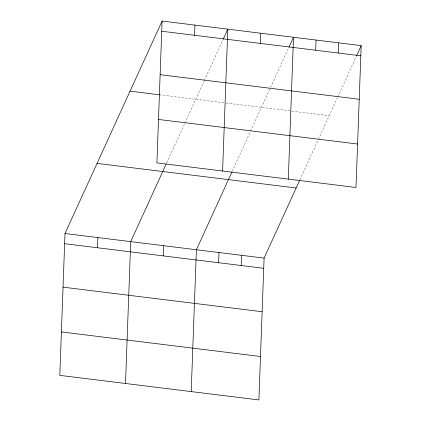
<?xml version="1.0" encoding="UTF-8"?>
<svg xmlns="http://www.w3.org/2000/svg" width="421" height="421" viewBox="0 0 421 421"><rect width="100%" height="100%" fill="white"/><g stroke="black" fill="none" stroke-linecap="round" stroke-linejoin="round"><path stroke-width="0.32" stroke-dasharray="2.1 1.58" d="M166.711 162.848L184.672 123.548M184.935 122.969L204.038 81.164M204.306 80.579L222.998 39.679M232.145 171.536L250.369 131.657M250.632 131.078L288.695 47.783M299.836 179.893L318.06 140.014M318.323 139.435L337.432 97.625M337.695 97.041L356.387 56.14M159.691 94.825L225.393 102.934M226.035 103.013L291.116 111.044M291.764 111.123L329.154 115.738"/><path stroke-width="0.63" d="M162.101 21.05L156.901 162.901L355.992 187.477L361.192 45.626L162.101 21.05L65.008 233.523L59.808 375.374L258.899 399.95L264.099 258.099L299.573 180.467M97.483 247.764L97.856 237.581M125.505 383.484L130.71 241.633L166.184 164.006M163.185 255.873L163.559 245.69M194.581 35.29L194.955 25.102M191.208 391.593L196.407 249.742L231.882 172.115M218.599 262.715L218.973 252.526M222.598 171.01L227.803 29.16L223.262 39.095M241.165 265.498L241.533 255.315M260.278 43.4L260.652 33.212M288.301 179.12L293.5 37.269L288.964 47.199M315.692 50.241L316.066 40.053M338.258 53.025L338.631 42.837M356.655 55.556L361.192 45.626M161.727 31.238L360.818 55.809M160.138 74.685L359.229 99.261M130.063 91.168L159.691 94.825M158.496 119.453L357.587 144.024M97.051 163.406L296.142 187.982M65.008 233.523L264.099 258.099M64.634 243.712L263.725 268.288M63.039 287.159L262.13 311.735M61.398 331.927L260.488 356.503"/></g></svg>
